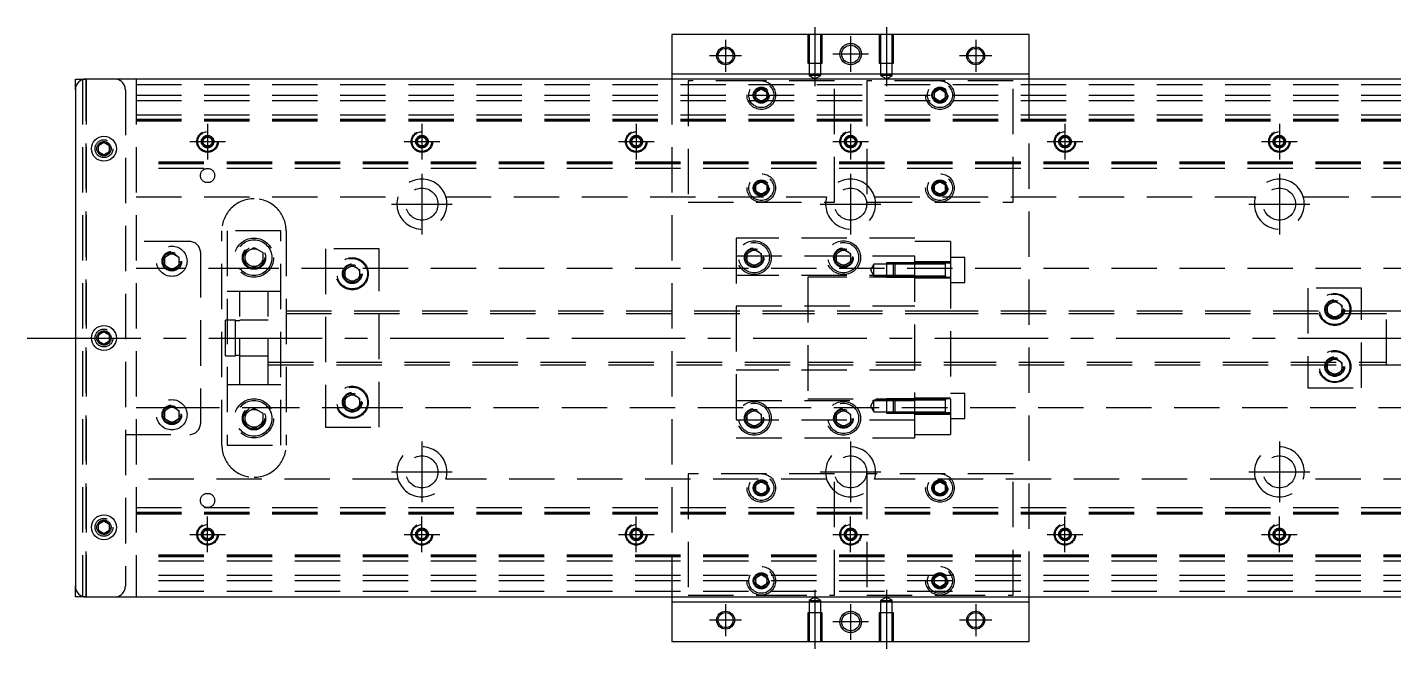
# Model space of a CAD drawing. Extents: x -13 to 621, y -303 to 87.
# Drawn here: x -13.4 to 369, y -87 to 87 of the extents above; entities that cross this region are included whole.
import ezdxf

# ---------------------------------------------------------------- set-up
doc = ezdxf.new("R2010")
doc.units = 0
doc.linetypes.add('CENTER', pattern=[50.8, 31.75, -6.35, 6.35, -6.35])
doc.linetypes.add('DASHED', pattern=[19.05, 12.7, -6.35])
doc.layers.get('0').update_dxf_attribs({"linetype": 'CONTINUOUS'})
doc.layers.add('CENTER', color=1, linetype='CENTER')

msp = doc.modelspace()

# ---------------------------------------------------------------- linework, layer by layer
at = {"color": 7, "linetype": 'CONTINUOUS'}
for p, q in [((167, 85), (167, 74)), ((267, 85), (167, 85)), ((267, 74), (267, 85)), ((167, 74), (267, 74)), ((167, 74), (167, 72.5)), ((267, 72.5), (267, 74)), ((0, 69.5), (0, 72.5)), ((0, 72.5), (3, 72.5)), ((0, 69.5), (0, -69.5)), ((431, 72.5), (3, 72.5)), ((6.5, 53.866026), (8, 54.73205)), ((6.5, 52.133974), (6.5, 53.866026)), ((8, 54.73205), (9.5, 53.866026)), ((9.5, 53.866026), (9.5, 52.133974)), ((8, 51.26795), (6.5, 52.133974)), ((9.5, 52.133974), (8, 51.26795)), ((6.5, 0.866026), (8, 1.73205)), ((6.5, -0.866026), (6.5, 0.866026)), ((8, 1.73205), (9.5, 0.866026)), ((9.5, 0.866026), (9.5, -0.866026)), ((8, -1.73205), (6.5, -0.866026)), ((9.5, -0.866026), (8, -1.73205)), ((6.5, -52.133974), (8, -51.26795)), ((6.5, -53.866026), (6.5, -52.133974)), ((8, -51.26795), (9.5, -52.133974)), ((9.5, -52.133974), (9.5, -53.866026)), ((8, -54.73205), (6.5, -53.866026)), ((9.5, -53.866026), (8, -54.73205)), ((0, -72.5), (0, -69.5)), ((3, -72.5), (0, -72.5)), ((3, -72.5), (431, -72.5)), ((167, -72.5), (167, -74)), ((267, -74), (267, -72.5)), ((167, -74), (167, -85)), ((267, -74), (167, -74)), ((267, -85), (267, -74)), ((167, -85), (267, -85))]:
    msp.add_line(p, q, dxfattribs=at)
at = {"color": 3, "linetype": 'DASHED'}
for p, q in [((205.000006, 85), (205.000006, 77)), ((205.35, 85), (205.35, 77)), ((208.65, 77), (208.65, 85)), ((208.999994, 77), (208.999994, 85)), ((225.000006, 85), (225.000006, 77)), ((225.35, 85), (225.35, 77)), ((228.65, 77), (228.65, 85)), ((228.999994, 77), (228.999994, 85)), ((205.000006, 77), (208.999994, 77)), ((205.35, 77), (205.35, 73.5)), ((208.65, 73.5), (208.65, 77)), ((225.000006, 77), (228.999994, 77)), ((225.35, 77), (225.35, 73.5)), ((228.65, 73.5), (228.65, 77)), ((208.65, 73.5), (205.35, 73.5)), ((205.35, 73.5), (207, 72.547372)), ((207, 72.547372), (208.65, 73.5)), ((228.65, 73.5), (225.35, 73.5)), ((225.35, 73.5), (227, 72.547372)), ((227, 72.547372), (228.65, 73.5)), ((2, 72.5), (2, -72.5)), ((3, 72.5), (3, -72.5)), ((3, -72.5), (3, 72.5)), ((3, 72.5), (3, -72.5)), ((3, -72.5), (3, 72.5)), ((14, 69.5), (14, -69.5)), ((17, 72.5), (17, -72.5)), ((17, 71), (417, 71)), ((167, 72.5), (167, -72.5)), ((171.5, 72), (171.5, 38)), ((192, 72), (171.5, 72)), ((190.5, 68.866026), (192, 69.73205)), ((190.5, 67.133974), (190.5, 68.866026)), ((212.5, 72), (192, 72)), ((192, 69.73205), (193.5, 68.866026)), ((193.5, 68.866026), (193.5, 67.133974)), ((212.5, 38), (212.5, 72)), ((242, 72), (221.5, 72)), ((221.5, 72), (221.5, 38)), ((240.5, 68.866026), (242, 69.73205)), ((240.5, 67.133974), (240.5, 68.866026)), ((262.5, 72), (242, 72)), ((242, 69.73205), (243.5, 68.866026)), ((243.5, 68.866026), (243.5, 67.133974)), ((262.5, 38), (262.5, 72)), ((267, -72.5), (267, 72.5)), ((17, 68), (417, 68)), ((17, 66.5), (417, 66.5)), ((190, 68), (190.023172, 68.30356)), ((192, 66.26795), (190.5, 67.133974)), ((193.5, 67.133974), (192, 66.26795)), ((242, 66.26795), (240.5, 67.133974)), ((243.5, 67.133974), (242, 66.26795)), ((243.973226, 68.326156), (244, 68)), ((17, 62.5), (417, 62.5)), ((17, 61.247728), (417, 61.247728)), ((17, 61.1147), (417, 61.1147)), ((17, 61.1), (417, 61.1)), ((17, 60.8), (417, 60.8)), ((35.5, 55), (35.52041, 55.24661)), ((35.75, 55.721688), (37, 56.443376)), ((35.75, 54.278312), (35.75, 55.721688)), ((37, 53.556624), (35.75, 54.278312)), ((37, 56.443376), (38.25, 55.721688)), ((38.25, 54.278312), (37, 53.556624)), ((38.25, 55.721688), (38.25, 54.278312)), ((95.5, 55), (95.52041, 55.24661)), ((95.75, 55.721688), (97, 56.443376)), ((95.75, 54.278312), (95.75, 55.721688)), ((97, 53.556624), (95.75, 54.278312)), ((97, 56.443376), (98.25, 55.721688)), ((98.25, 54.278312), (97, 53.556624)), ((98.25, 55.721688), (98.25, 54.278312)), ((155.5, 55), (155.52041, 55.24661)), ((155.75, 55.721688), (157, 56.443376)), ((155.75, 54.278312), (155.75, 55.721688)), ((157, 53.556624), (155.75, 54.278312)), ((157, 56.443376), (158.25, 55.721688)), ((158.25, 54.278312), (157, 53.556624)), ((158.25, 55.721688), (158.25, 54.278312)), ((215.5, 55), (215.52041, 55.24661)), ((215.75, 55.721688), (217, 56.443376)), ((215.75, 54.278312), (215.75, 55.721688)), ((217, 53.556624), (215.75, 54.278312)), ((217, 56.443376), (218.25, 55.721688)), ((218.25, 54.278312), (217, 53.556624)), ((218.25, 55.721688), (218.25, 54.278312)), ((275.5, 55), (275.52041, 55.24661)), ((275.75, 55.721688), (277, 56.443376)), ((275.75, 54.278312), (275.75, 55.721688)), ((277, 53.556624), (275.75, 54.278312)), ((277, 56.443376), (278.25, 55.721688)), ((278.25, 54.278312), (277, 53.556624)), ((278.25, 55.721688), (278.25, 54.278312)), ((335.75, 55.721688), (337, 56.443376)), ((335.75, 54.278312), (335.75, 55.721688)), ((337, 53.556624), (335.75, 54.278312)), ((337, 56.443376), (338.25, 55.721688)), ((338.25, 54.278312), (337, 53.556624)), ((338.25, 55.721688), (338.25, 54.278312)), ((338.477374, 55.25955), (338.5, 55)), ((9.973226, 53.326156), (10, 53)), ((417, 49.2), (17, 49.2)), ((417, 48.9), (17, 48.9)), ((417, 48.8853), (17, 48.8853)), ((417, 48.752272), (17, 48.752272)), ((417, 47.5), (17, 47.5)), ((190.5, 42.866026), (192, 43.73205)), ((190.5, 41.133974), (190.5, 42.866026)), ((192, 43.73205), (193.5, 42.866026)), ((193.5, 42.866026), (193.5, 41.133974)), ((193.973226, 42.326156), (194, 42)), ((240.5, 42.866026), (242, 43.73205)), ((240.5, 41.133974), (240.5, 42.866026)), ((242, 43.73205), (243.5, 42.866026)), ((243.5, 42.866026), (243.5, 41.133974)), ((243.973226, 42.326156), (244, 42)), ((17, 39.5), (90.291796, 39.5)), ((103.708204, 39.5), (210.291796, 39.5)), ((192, 40.26795), (190.5, 41.133974)), ((193.5, 41.133974), (192, 40.26795)), ((223.708204, 39.5), (330.291796, 39.5)), ((242, 40.26795), (240.5, 41.133974)), ((243.5, 41.133974), (242, 40.26795)), ((343.708204, 39.5), (417, 39.5)), ((171.5, 38), (212.5, 38)), ((221.5, 38), (262.5, 38)), ((32, 27), (14, 27)), ((41, -30), (41, 30)), ((57.5, 30), (42.5, 30)), ((42.5, 30), (42.5, -30)), ((57.5, -30), (57.5, 30)), ((59, 30), (59, -30)), ((185, 28), (185, -28)), ((235, 28), (185, 28)), ((235, -28), (235, 28)), ((245, 27), (235, 27)), ((245, 27), (245, 20.976176)), ((25, 22.6547), (27, 23.809402)), ((27, 23.809402), (29, 22.6547)), ((35, 24), (35, -24)), ((47.5, 23.943376), (50, 25.386752)), ((47.5, 21.056624), (47.5, 23.943376)), ((50, 25.386752), (52.5, 23.943376)), ((52.5, 23.943376), (52.5, 21.056624)), ((70, 25), (70, -25)), ((85, 25), (70, 25)), ((85, -25), (85, 25)), ((185, 23), (235, 23)), ((188, 23.6547), (190, 24.809402)), ((188, 21.3453), (188, 23.6547)), ((190, 24.809402), (192, 23.6547)), ((192, 23.6547), (192, 21.3453)), ((213, 23.6547), (215, 24.809402)), ((213, 21.3453), (213, 23.6547)), ((215, 24.809402), (217, 23.6547)), ((217, 23.6547), (217, 21.3453)), ((26.359688, 19.5), (17, 19.5)), ((24.5, 21.5), (24.534018, 21.911016)), ((25, 20.3453), (25, 22.6547)), ((27, 19.190598), (25, 20.3453)), ((29, 20.3453), (27, 19.190598)), ((50, 19.5), (27.640312, 19.5)), ((29, 22.6547), (29, 20.3453)), ((47, 22.5), (47.020026, 22.846056)), ((50, 19.613248), (47.5, 21.056624)), ((52.5, 21.056624), (50, 19.613248)), ((76.030306, 19.5), (50, 19.5)), ((75.5, 19.1547), (77.5, 20.309402)), ((75.5, 16.8453), (75.5, 19.1547)), ((77.5, 20.309402), (79.5, 19.1547)), ((417, 19.5), (78.969694, 19.5)), ((79.5, 19.1547), (79.5, 16.8453)), ((190, 20.190598), (188, 21.3453)), ((192, 21.3453), (190, 20.190598)), ((192.483582, 22.786038), (192.5, 22.5)), ((215, 20.190598), (213, 21.3453)), ((217, 21.3453), (215, 20.190598)), ((217.483582, 22.786038), (217.5, 22.5)), ((223.5, 20.702558), (222.547372, 19.052558)), ((223.5, 17.402558), (223.5, 20.702558)), ((227, 20.702558), (223.5, 20.702558)), ((227, 21.052554), (227, 17.052564)), ((229.35, 21.052554), (227, 21.052554)), ((229, 20.702558), (227, 20.702558)), ((229.35, 21.052558), (229, 20.702558)), ((229, 17.402558), (229, 20.702558)), ((235, 20.702558), (229, 20.702558)), ((235, 20.702558), (229, 20.702558)), ((229.35, 21.052558), (229.35, 17.052558)), ((235, 21.052556), (229.35, 21.052558)), ((235, 21.052554), (229.35, 21.052554)), ((245, 21.302558), (235, 21.302558)), ((243.605, 21.052558), (235, 21.052556)), ((245, 20.976176), (235, 20.976176)), ((243.6, 20.702558), (235, 20.702558)), ((245, 21.052558), (243.595, 21.052558)), ((243.6, 17.052554), (243.6, 21.052564)), ((243.6, 17.052554), (243.6, 21.052564)), ((243.6, 20.702558), (243.6, 21.052564)), ((243.6, 20.836098), (243.6, 21.052558)), ((243.6, 21.052558), (243.6, 20.835892)), ((249, 22.552558), (245, 22.552558)), ((245, 20.976176), (245, -20.976176)), ((249, 15.552558), (249, 22.552558)), ((75, 18), (75.034018, 18.411016)), ((77.5, 15.690598), (75.5, 16.8453)), ((79.5, 16.8453), (77.5, 15.690598)), ((235, 17.5), (185, 17.5)), ((205, 17), (205, -17)), ((235, 17), (205, 17)), ((222.547372, 19.052558), (223.5, 17.402558)), ((223.5, 17.402558), (227, 17.402558)), ((227, 17.402558), (229, 17.402558)), ((227, 17.052564), (229.35, 17.052564)), ((229, 17.402558), (235, 17.402558)), ((229, 17.402558), (229.35, 17.052558)), ((229, 17.402558), (235, 17.402558)), ((229.35, 17.052564), (235, 17.052564)), ((229.35, 17.052558), (235, 17.052562)), ((235, 17.402558), (243.6, 17.402558)), ((235, 17.052562), (243.605, 17.052558)), ((235, 16.802558), (245, 16.802558)), ((243.595, 17.052558), (245, 17.052558)), ((243.6, 17.052554), (243.6, 17.402558)), ((243.6, 17.269268), (243.6, 17.052558)), ((243.6, 17.052558), (243.6, 17.26902)), ((245, 15.552558), (249, 15.552558)), ((46, 13), (42.5, 13)), ((46, -13), (46, 13)), ((54, 13), (46, 13)), ((54, 13), (46, 13)), ((54, -13), (54, 13)), ((57.5, 13), (54, 13)), ((360, 14), (345, 14)), ((345, 14), (345, -14)), ((360, -14), (360, 14)), ((185, 9), (235, 9)), ((350.5, 9.1547), (352.5, 10.309402)), ((350.5, 6.8453), (350.5, 9.1547)), ((352.5, 10.309402), (354.5, 9.1547)), ((354.5, 9.1547), (354.5, 6.8453)), ((354.983582, 8.286038), (355, 8)), ((42, -5), (42, 5)), ((44.85, 5), (42, 5)), ((44.85, -5), (44.85, 5)), ((46, 4.8), (44.85, 4.8)), ((54, 5), (46, 5)), ((54, 5), (46, 5)), ((205, 7.5), (54, 7.5)), ((205, 6.75), (54, 6.75)), ((245, 7.5), (205, 7.5)), ((245, 7.499994), (205, 7.499994)), ((245, 6.75), (205, 6.75)), ((245, 6.75), (205, 6.75)), ((367, 7.5), (245, 7.5)), ((367, 6.75), (245, 6.75)), ((352.5, 5.690598), (350.5, 6.8453)), ((354.5, 6.8453), (352.5, 5.690598)), ((367, -7.5), (367, 7.5)), ((377, 7.5), (367, 7.5)), ((9.973226, 0.326156), (10, 0)), ((42, -5), (44.85, -5)), ((44.85, -4.8), (46, -4.8)), ((46, -5), (54, -5)), ((46, -5), (54, -5)), ((54, -6.75), (205, -6.75)), ((54, -7.5), (205, -7.5)), ((205, -6.75), (245, -6.75)), ((205, -6.75), (245, -6.75)), ((205, -7.499994), (245, -7.499994)), ((205, -7.5), (245, -7.5)), ((245, -6.75), (367, -6.75)), ((245, -7.5), (367.005, -7.5)), ((350.5, -6.8453), (352.5, -5.690598)), ((350.5, -9.1547), (350.5, -6.8453)), ((352.5, -5.690598), (354.5, -6.8453)), ((354.5, -6.8453), (354.5, -9.1547)), ((367, -7.5), (377, -7.5)), ((235, -9), (185, -9)), ((350, -8), (350.018502, -7.696412)), ((352.5, -10.309402), (350.5, -9.1547)), ((354.5, -9.1547), (352.5, -10.309402)), ((42.5, -13), (46, -13)), ((46, -13), (54, -13)), ((46, -13), (54, -13)), ((54, -13), (57.5, -13)), ((345, -14), (360, -14)), ((75.5, -16.8453), (77.5, -15.690598)), ((75.5, -19.1547), (75.5, -16.8453)), ((77.5, -15.690598), (79.5, -16.8453)), ((79.5, -16.8453), (79.5, -19.1547)), ((79.983582, -17.713962), (80, -18)), ((185, -17.5), (235, -17.5)), ((205, -17), (235, -17)), ((223.5, -17.402558), (222.547372, -19.052558)), ((222.547372, -19.052558), (223.5, -20.702558)), ((223.5, -20.702558), (223.5, -17.402558)), ((227, -17.402558), (223.5, -17.402558)), ((227, -17.052564), (227, -21.052554)), ((229.35, -17.052564), (227, -17.052564)), ((229, -17.402558), (227, -17.402558)), ((229.35, -17.052558), (229, -17.402558)), ((229, -20.702558), (229, -17.402558)), ((235, -17.402558), (229, -17.402558)), ((235, -17.402558), (229, -17.402558)), ((229.35, -17.052558), (229.35, -21.052558)), ((235, -17.052562), (229.35, -17.052558)), ((235, -17.052564), (229.35, -17.052564)), ((245, -16.802558), (235, -16.802558)), ((243.605, -17.052558), (235, -17.052562)), ((243.6, -17.402558), (235, -17.402558)), ((245, -17.052558), (243.595, -17.052558)), ((243.6, -21.052564), (243.6, -17.052554)), ((243.6, -21.051878), (243.6, -17.052554)), ((243.6, -17.26902), (243.6, -17.052558)), ((243.6, -17.052558), (243.6, -17.269226)), ((249, -15.552558), (245, -15.552558)), ((249, -22.552558), (249, -15.552558)), ((17, -19.5), (26.359688, -19.5)), ((25, -20.3453), (27, -19.190598)), ((25, -22.6547), (25, -20.3453)), ((27, -23.809402), (25, -22.6547)), ((27, -19.190598), (29, -20.3453)), ((29, -22.6547), (27, -23.809402)), ((27.640312, -19.5), (50, -19.5)), ((29, -20.3453), (29, -22.6547)), ((29.483582, -21.213962), (29.5, -21.5)), ((47, -22.5), (47.020026, -22.153944)), ((47.5, -21.056624), (50, -19.613248)), ((47.5, -23.943376), (47.5, -21.056624)), ((50, -19.5), (76.030306, -19.5)), ((50, -19.613248), (52.5, -21.056624)), ((52.5, -21.056624), (52.5, -23.943376)), ((77.5, -20.309402), (75.5, -19.1547)), ((79.5, -19.1547), (77.5, -20.309402)), ((78.969694, -19.5), (417, -19.5)), ((188, -21.3453), (190, -20.190598)), ((188, -23.6547), (188, -21.3453)), ((190, -20.190598), (192, -21.3453)), ((192, -21.3453), (192, -23.6547)), ((192.483582, -22.213962), (192.5, -22.5)), ((212.5, -22.5), (212.518502, -22.196412)), ((213, -21.3453), (215, -20.190598)), ((213, -23.6547), (213, -21.3453)), ((215, -20.190598), (217, -21.3453)), ((217, -21.3453), (217, -23.6547)), ((223.5, -20.702558), (227, -20.702558)), ((227, -20.702558), (229, -20.702558)), ((227, -21.052554), (229.35, -21.052554)), ((229, -20.702558), (235, -20.702558)), ((229, -20.702558), (229.35, -21.052558)), ((229, -20.702558), (235, -20.702558)), ((229.35, -21.052554), (235, -21.052554)), ((229.35, -21.052558), (235, -21.052556)), ((235, -20.702558), (243.6, -20.702558)), ((245, -20.976176), (235, -20.976176)), ((235, -21.052556), (243.605, -21.052558)), ((235, -21.302558), (245, -21.302558)), ((243.595, -21.052558), (245, -21.052558)), ((243.6, -20.83585), (243.6, -21.052558)), ((243.6, -21.052558), (243.6, -20.836098)), ((243.6, -21.052564), (243.6, -21.051878)), ((245, -20.976176), (245, -27)), ((245, -22.552558), (249, -22.552558)), ((50, -25.386752), (47.5, -23.943376)), ((52.5, -23.943376), (50, -25.386752)), ((70, -25), (85, -25)), ((235, -23), (185, -23)), ((190, -24.809402), (188, -23.6547)), ((192, -23.6547), (190, -24.809402)), ((215, -24.809402), (213, -23.6547)), ((217, -23.6547), (215, -24.809402)), ((14, -27), (32, -27)), ((42.5, -30), (57.5, -30)), ((185, -28), (235, -28)), ((235, -27), (245, -27)), ((171.5, -38), (171.5, -72)), ((212.5, -38), (171.5, -38)), ((212.5, -72), (212.5, -38)), ((221.5, -38), (221.5, -72)), ((262.5, -38), (221.5, -38)), ((262.5, -72), (262.5, -38)), ((90.291796, -39.5), (17, -39.5)), ((210.291796, -39.5), (103.708204, -39.5)), ((190.5, -41.133974), (192, -40.26795)), ((190.5, -42.866026), (190.5, -41.133974)), ((192, -40.26795), (193.5, -41.133974)), ((193.5, -41.133974), (193.5, -42.866026)), ((193.973226, -41.673844), (194, -42)), ((330.291796, -39.5), (223.708204, -39.5)), ((240, -42), (240.030168, -41.653934)), ((240.5, -41.133974), (242, -40.26795)), ((240.5, -42.866026), (240.5, -41.133974)), ((242, -40.26795), (243.5, -41.133974)), ((243.5, -41.133974), (243.5, -42.866026)), ((417, -39.5), (343.708204, -39.5)), ((192, -43.73205), (190.5, -42.866026)), ((193.5, -42.866026), (192, -43.73205)), ((242, -43.73205), (240.5, -42.866026)), ((243.5, -42.866026), (242, -43.73205)), ((17, -47.5), (417, -47.5)), ((17, -48.752272), (417, -48.752272)), ((17, -48.8853), (417, -48.8853)), ((17, -48.9), (417, -48.9)), ((17, -49.2), (417, -49.2)), ((6, -53), (6.030168, -52.653934)), ((35.5, -55), (35.52041, -54.75339)), ((35.75, -54.278312), (37, -53.556624)), ((35.75, -55.721688), (35.75, -54.278312)), ((37, -56.443376), (35.75, -55.721688)), ((37, -53.556624), (38.25, -54.278312)), ((38.25, -55.721688), (37, -56.443376)), ((38.25, -54.278312), (38.25, -55.721688)), ((95.75, -54.278312), (97, -53.556624)), ((95.75, -55.721688), (95.75, -54.278312)), ((97, -56.443376), (95.75, -55.721688)), ((97, -53.556624), (98.25, -54.278312)), ((98.25, -55.721688), (97, -56.443376)), ((98.25, -54.278312), (98.25, -55.721688)), ((98.477374, -54.74045), (98.5, -55)), ((155.75, -54.278312), (157, -53.556624)), ((155.75, -55.721688), (155.75, -54.278312)), ((157, -56.443376), (155.75, -55.721688)), ((157, -53.556624), (158.25, -54.278312)), ((158.25, -55.721688), (157, -56.443376)), ((158.25, -54.278312), (158.25, -55.721688)), ((158.477374, -54.74045), (158.5, -55)), ((215.75, -54.278312), (217, -53.556624)), ((215.75, -55.721688), (215.75, -54.278312)), ((217, -56.443376), (215.75, -55.721688)), ((217, -53.556624), (218.25, -54.278312)), ((218.25, -55.721688), (217, -56.443376)), ((218.25, -54.278312), (218.25, -55.721688)), ((218.477374, -54.74045), (218.5, -55)), ((275.75, -54.278312), (277, -53.556624)), ((275.75, -55.721688), (275.75, -54.278312)), ((277, -56.443376), (275.75, -55.721688)), ((277, -53.556624), (278.25, -54.278312)), ((278.25, -55.721688), (277, -56.443376)), ((278.25, -54.278312), (278.25, -55.721688)), ((278.477374, -54.74045), (278.5, -55)), ((335.75, -54.278312), (337, -53.556624)), ((335.75, -55.721688), (335.75, -54.278312)), ((337, -56.443376), (335.75, -55.721688)), ((337, -53.556624), (338.25, -54.278312)), ((338.25, -55.721688), (337, -56.443376)), ((338.25, -54.278312), (338.25, -55.721688)), ((338.477374, -54.74045), (338.5, -55)), ((417, -60.8), (17, -60.8)), ((417, -61.1), (17, -61.1)), ((417, -61.1147), (17, -61.1147)), ((417, -61.247728), (17, -61.247728)), ((417, -62.5), (17, -62.5)), ((417, -66.5), (17, -66.5)), ((417, -68), (17, -68)), ((190, -68), (190.023172, -67.69644)), ((190.5, -67.133974), (192, -66.26795)), ((190.5, -68.866026), (190.5, -67.133974)), ((192, -66.26795), (193.5, -67.133974)), ((193.5, -67.133974), (193.5, -68.866026)), ((240.5, -67.133974), (242, -66.26795)), ((240.5, -68.866026), (240.5, -67.133974)), ((242, -66.26795), (243.5, -67.133974)), ((243.5, -67.133974), (243.5, -68.866026)), ((243.973226, -67.673844), (244, -68)), ((417, -71), (17, -71)), ((171.5, -72), (192, -72)), ((192, -69.73205), (190.5, -68.866026)), ((193.5, -68.866026), (192, -69.73205)), ((192, -72), (212.5, -72)), ((207, -72.547372), (205.35, -73.5)), ((208.65, -73.5), (207, -72.547372)), ((221.5, -72), (242, -72)), ((227, -72.547372), (225.35, -73.5)), ((228.65, -73.5), (227, -72.547372)), ((242, -69.73205), (240.5, -68.866026)), ((243.5, -68.866026), (242, -69.73205)), ((242, -72), (262.5, -72)), ((205.35, -73.5), (207, -73.5)), ((205.35, -73.5), (205.35, -77)), ((207, -73.5), (208.65, -73.5)), ((208.65, -77), (208.65, -73.5)), ((225.35, -73.5), (227, -73.5)), ((225.35, -73.5), (225.35, -77)), ((227, -73.5), (228.65, -73.5)), ((228.65, -77), (228.65, -73.5)), ((208.999994, -77), (205.000006, -77)), ((205.000006, -77), (205.000006, -85)), ((205.35, -77), (205.35, -85)), ((208.65, -85), (208.65, -77)), ((208.999994, -85), (208.999994, -77)), ((228.999994, -77), (225.000006, -77)), ((225.000006, -77), (225.000006, -85)), ((225.35, -77), (225.35, -85)), ((228.65, -85), (228.65, -77)), ((228.999994, -85), (228.999994, -77))]:
    msp.add_line(p, q, dxfattribs=at)
at = {"color": 3, "linetype": 'CONTINUOUS'}
for centre in [(182, 79), (252, 79), (182, -79), (252, -79)]:
    msp.add_circle(centre, 2.5, dxfattribs=at)
at = {"color": 7, "linetype": 'CONTINUOUS'}
for centre, radius in [((182, 79), 2.1), ((217, 79.5), 3), ((217, 79.5), 2.5), ((252, 79), 2.1), ((8, 53), 3.5), ((8, 0), 3.5), ((8, -53), 3.5), ((182, -79), 2.1), ((217, -79.5), 3), ((217, -79.5), 2.5), ((252, -79), 2.1)]:
    msp.add_circle(centre, radius, dxfattribs=at)
at = {"color": 3, "linetype": 'DASHED'}
for centre, radius in [((192, 68), 4), ((192, 68), 3.5), ((192, 68), 2.25), ((192, 68), 2), ((242, 68), 4), ((242, 68), 3.5), ((242, 68), 2.25), ((242, 68), 2), ((37, 55), 3), ((37, 55), 2.75), ((97, 55), 3), ((97, 55), 2.75), ((157, 55), 3), ((157, 55), 2.75), ((217, 55), 3), ((217, 55), 2.75), ((277, 55), 3), ((277, 55), 2.75), ((337, 55), 3), ((337, 55), 2.75), ((8, 53), 2.5), ((8, 53), 2), ((37, 55), 1.75), ((37, 55), 1.5), ((37, 55), 1.25), ((97, 55), 1.75), ((97, 55), 1.5), ((97, 55), 1.25), ((157, 55), 1.75), ((157, 55), 1.5), ((157, 55), 1.25), ((217, 55), 1.75), ((217, 55), 1.5), ((217, 55), 1.25), ((277, 55), 1.75), ((277, 55), 1.5), ((277, 55), 1.25), ((337, 55), 1.75), ((337, 55), 1.5), ((337, 55), 1.25), ((37, 45.5), 2), ((192, 42), 4), ((242, 42), 4), ((192, 42), 3.5), ((192, 42), 2.25), ((192, 42), 2), ((192, 42), 1.65), ((242, 42), 3.5), ((242, 42), 2.25), ((242, 42), 2), ((242, 42), 1.65), ((97, 37.5), 4.5), ((217, 37.5), 4.5), ((337, 37.5), 4.5), ((50, 22.5), 5.5), ((50, 22.5), 5), ((190, 22.5), 4.75), ((215, 22.5), 4.75), ((27, 21.5), 4.25), ((27, 21.5), 2.75), ((27, 21.5), 2.5), ((27, 21.5), 2.1), ((50, 22.5), 3.25), ((50, 22.5), 3), ((50, 22.5), 2.5), ((190, 22.5), 4.25), ((190, 22.5), 2.75), ((190, 22.5), 2.5), ((190, 22.5), 2.1), ((215, 22.5), 4.25), ((215, 22.5), 2.75), ((215, 22.5), 2.5), ((215, 22.5), 2.1), ((77.5, 18), 4.5), ((77.5, 18), 4.25), ((77.5, 18), 2.75), ((77.5, 18), 2.5), ((77.5, 18), 2.1), ((352.5, 8), 4.5), ((352.5, 8), 4.25), ((352.5, 8), 2.75), ((352.5, 8), 2.5), ((352.5, 8), 2.1), ((8, 0), 2.5), ((8, 0), 2), ((352.5, -8), 4.5), ((352.5, -8), 4.25), ((352.5, -8), 2.75), ((352.5, -8), 2.5), ((352.5, -8), 2.1), ((77.5, -18), 4.5), ((77.5, -18), 4.25), ((77.5, -18), 2.75), ((27, -21.5), 4.25), ((27, -21.5), 2.75), ((27, -21.5), 2.5), ((50, -22.5), 5.5), ((50, -22.5), 5), ((77.5, -18), 2.5), ((77.5, -18), 2.1), ((190, -22.5), 4.75), ((190, -22.5), 4.25), ((215, -22.5), 4.75), ((215, -22.5), 4.25), ((27, -21.5), 2.1), ((50, -22.5), 3.25), ((50, -22.5), 3), ((50, -22.5), 2.5), ((190, -22.5), 2.75), ((190, -22.5), 2.5), ((190, -22.5), 2.1), ((215, -22.5), 2.75), ((215, -22.5), 2.5), ((215, -22.5), 2.1), ((97, -37.5), 4.5), ((217, -37.5), 4.5), ((337, -37.5), 4.5), ((192, -42), 4), ((242, -42), 4), ((192, -42), 3.5), ((192, -42), 2.25), ((192, -42), 2), ((192, -42), 1.65), ((242, -42), 3.5), ((242, -42), 2.25), ((242, -42), 2), ((242, -42), 1.65), ((37, -45.5), 2), ((8, -53), 2.5), ((8, -53), 2), ((37, -55), 3), ((37, -55), 2.75), ((37, -55), 1.75), ((37, -55), 1.5), ((97, -55), 3), ((97, -55), 2.75), ((97, -55), 1.75), ((97, -55), 1.5), ((157, -55), 3), ((157, -55), 2.75), ((157, -55), 1.75), ((157, -55), 1.5), ((217, -55), 3), ((217, -55), 2.75), ((217, -55), 1.75), ((217, -55), 1.5), ((277, -55), 3), ((277, -55), 2.75), ((277, -55), 1.75), ((277, -55), 1.5), ((337, -55), 3), ((337, -55), 2.75), ((337, -55), 1.75), ((337, -55), 1.5), ((37, -55), 1.25), ((97, -55), 1.25), ((157, -55), 1.25), ((217, -55), 1.25), ((277, -55), 1.25), ((337, -55), 1.25), ((192, -68), 4), ((192, -68), 3.5), ((242, -68), 4), ((242, -68), 3.5), ((192, -68), 2.25), ((192, -68), 2), ((242, -68), 2.25), ((242, -68), 2)]:
    msp.add_circle(centre, radius, dxfattribs=at)
at = {"color": 7, "linetype": 'CONTINUOUS'}
for centre, radius, start, end in [((3, 69.5), 3, 90, 180), ((8, 53), 1.65, 155.380023, 180), ((8, 53), 1.65, 144.619977, 155.380023), ((8, 53), 1.65, 95.380023, 144.619977), ((8, 53), 1.65, 84.619977, 95.380023), ((8, 53), 1.65, 35.380023, 84.619977), ((8, 53), 1.65, 24.619977, 35.380023), ((8, 53), 1.65, 335.380023, 24.619977), ((8, 53), 1.65, 180, 204.619977), ((8, 53), 1.65, 204.619977, 215.380023), ((8, 53), 1.65, 215.380023, 264.619977), ((8, 53), 1.65, 264.619977, 275.380023), ((8, 53), 1.65, 275.380023, 324.619977), ((8, 53), 1.65, 324.619977, 335.380023), ((8, 0), 1.65, 155.380023, 180), ((8, 0), 1.65, 180, 204.619977), ((8, 0), 1.65, 144.619977, 155.380023), ((8, 0), 1.65, 95.380023, 144.619977), ((8, 0), 1.65, 84.619977, 95.380023), ((8, 0), 1.65, 35.380023, 84.619977), ((8, 0), 1.65, 24.619977, 35.380023), ((8, 0), 1.65, 335.380023, 24.619977), ((8, 0), 1.65, 204.619977, 215.380023), ((8, 0), 1.65, 215.380023, 264.619977), ((8, 0), 1.65, 264.619977, 275.380023), ((8, 0), 1.65, 275.380023, 324.619977), ((8, 0), 1.65, 324.619977, 335.380023), ((8, -53), 1.65, 155.380023, 180), ((8, -53), 1.65, 180, 204.619977), ((8, -53), 1.65, 144.619977, 155.380023), ((8, -53), 1.65, 95.380023, 144.619977), ((8, -53), 1.65, 84.619977, 95.380023), ((8, -53), 1.65, 35.380023, 84.619977), ((8, -53), 1.65, 24.619977, 35.380023), ((8, -53), 1.65, 335.380023, 24.619977), ((8, -53), 1.65, 204.619977, 215.380023), ((8, -53), 1.65, 215.380023, 264.619977), ((8, -53), 1.65, 264.619977, 275.380023), ((8, -53), 1.65, 275.380023, 324.619977), ((8, -53), 1.65, 324.619977, 335.380023), ((3, -69.5), 3, 180, 270)]:
    msp.add_arc(centre, radius, start, end, dxfattribs=at)
at = {"color": 3, "linetype": 'DASHED'}
for centre, radius, start, end in [((11, 69.5), 3, 0, 90), ((192, 68), 1.65, 144.619977, 155.380023), ((192, 68), 1.65, 95.380023, 144.619977), ((192, 68), 1.65, 84.619977, 95.380023), ((192, 68), 1.65, 35.380023, 84.619977), ((192, 68), 1.65, 24.619977, 35.380023), ((242, 68), 1.65, 144.619977, 155.380023), ((242, 68), 1.65, 95.380023, 144.619977), ((242, 68), 1.65, 84.619977, 95.380023), ((242, 68), 1.65, 35.380023, 84.619977), ((242, 68), 1.65, 24.619977, 35.380023), ((192, 68), 1.65, 155.380023, 180), ((192, 68), 1.65, 180, 204.619977), ((192, 68), 1.65, 204.619977, 215.380023), ((192, 68), 1.65, 215.380023, 264.619977), ((192, 68), 1.65, 264.619977, 275.380023), ((192, 68), 1.65, 275.380023, 324.619977), ((192, 68), 1.65, 324.619977, 335.380023), ((192, 68), 1.65, 335.380023, 24.619977), ((242, 68), 1.65, 155.380023, 180), ((242, 68), 1.65, 180, 204.619977), ((242, 68), 1.65, 204.619977, 215.380023), ((242, 68), 1.65, 215.380023, 264.619977), ((242, 68), 1.65, 264.619977, 275.380023), ((242, 68), 1.65, 275.380023, 324.619977), ((242, 68), 1.65, 324.619977, 335.380023), ((242, 68), 1.65, 335.380023, 24.619977), ((97, 37.5), 7, 16.60155, 163.39845), ((217, 37.5), 7, 16.60155, 163.39845), ((337, 37.5), 7, 16.60155, 163.39845), ((50, 30), 9, 90, 180), ((50, 30), 9, 0, 90), ((97, 37.5), 7, 163.39845, 16.60155), ((217, 37.5), 7, 163.39845, 16.60155), ((337, 37.5), 7, 163.39845, 16.60155), ((32, 24), 3, 0, 90), ((32, -24), 3, 270, 0), ((50, -30), 9, 180, 270), ((50, -30), 9, 270, 0), ((97, -37.5), 7, 343.39845, 196.60155), ((217, -37.5), 7, 343.39845, 196.60155), ((337, -37.5), 7, 343.39845, 196.60155), ((97, -37.5), 7, 196.60155, 343.39845), ((217, -37.5), 7, 196.60155, 343.39845), ((337, -37.5), 7, 196.60155, 343.39845), ((192, -68), 1.65, 155.380023, 180), ((192, -68), 1.65, 180, 204.619977), ((192, -68), 1.65, 144.619977, 155.380023), ((192, -68), 1.65, 204.619977, 215.380023), ((192, -68), 1.65, 95.380023, 144.619977), ((192, -68), 1.65, 84.619977, 95.380023), ((192, -68), 1.65, 35.380023, 84.619977), ((192, -68), 1.65, 24.619977, 35.380023), ((192, -68), 1.65, 324.619977, 335.380023), ((192, -68), 1.65, 335.380023, 24.619977), ((242, -68), 1.65, 155.380023, 180), ((242, -68), 1.65, 180, 204.619977), ((242, -68), 1.65, 144.619977, 155.380023), ((242, -68), 1.65, 204.619977, 215.380023), ((242, -68), 1.65, 95.380023, 144.619977), ((242, -68), 1.65, 84.619977, 95.380023), ((242, -68), 1.65, 35.380023, 84.619977), ((242, -68), 1.65, 24.619977, 35.380023), ((242, -68), 1.65, 324.619977, 335.380023), ((242, -68), 1.65, 335.380023, 24.619977), ((11, -69.5), 3, 270, 0), ((192, -68), 1.65, 215.380023, 264.619977), ((192, -68), 1.65, 264.619977, 275.380023), ((192, -68), 1.65, 275.380023, 324.619977), ((242, -68), 1.65, 215.380023, 264.619977), ((242, -68), 1.65, 264.619977, 275.380023), ((242, -68), 1.65, 275.380023, 324.619977)]:
    msp.add_arc(centre, radius, start, end, dxfattribs=at)
at = {"layer": 'CENTER', "color": 1, "linetype": 'CENTER'}
for p, q in [((207, 87), (207, 70.547372)), ((217, 84.5), (217, 74.5)), ((227, 87), (227, 70.547372)), ((182, 83.5), (182, 74.5)), ((252, 83.5), (252, 74.5)), ((186.5, 79), (177.5, 79)), ((222, 79.5), (212, 79.5)), ((256.5, 79), (247.5, 79)), ((37, 60), (37, 50)), ((97, 60), (97, 50)), ((157, 60), (157, 50)), ((217, 60), (217, 50)), ((277, 60), (277, 50)), ((337, 60), (337, 50)), ((32, 55), (42, 55)), ((92, 55), (102, 55)), ((152, 55), (162, 55)), ((212, 55), (222, 55)), ((272, 55), (282, 55)), ((332, 55), (342, 55)), ((97, 46), (97, 29)), ((217, 46), (217, 29)), ((337, 46), (337, 29)), ((88.5, 37.5), (105.5, 37.5)), ((208.5, 37.5), (225.5, 37.5)), ((328.5, 37.5), (345.5, 37.5)), ((-13.447893, 0), (474.546148, 0)), ((97, -29), (97, -46)), ((217, -29), (217, -46)), ((337, -29), (337, -46)), ((88.5, -37.5), (105.5, -37.5)), ((208.5, -37.5), (225.5, -37.5)), ((328.5, -37.5), (345.5, -37.5)), ((37, -60), (37, -50)), ((97, -60), (97, -50)), ((157, -60), (157, -50)), ((217, -60), (217, -50)), ((277, -60), (277, -50)), ((337, -60), (337, -50)), ((32, -55), (42, -55)), ((92, -55), (102, -55)), ((152, -55), (162, -55)), ((212, -55), (222, -55)), ((272, -55), (282, -55)), ((332, -55), (342, -55)), ((207, -70.547372), (207, -87)), ((227, -70.547372), (227, -87)), ((182, -74.5), (182, -83.5)), ((217, -74.5), (217, -84.5)), ((252, -74.5), (252, -83.5)), ((186.5, -79), (177.5, -79)), ((222, -79.5), (212, -79.5)), ((256.5, -79), (247.5, -79))]:
    msp.add_line(p, q, dxfattribs=at)

doc.saveas('drawing.dxf')
